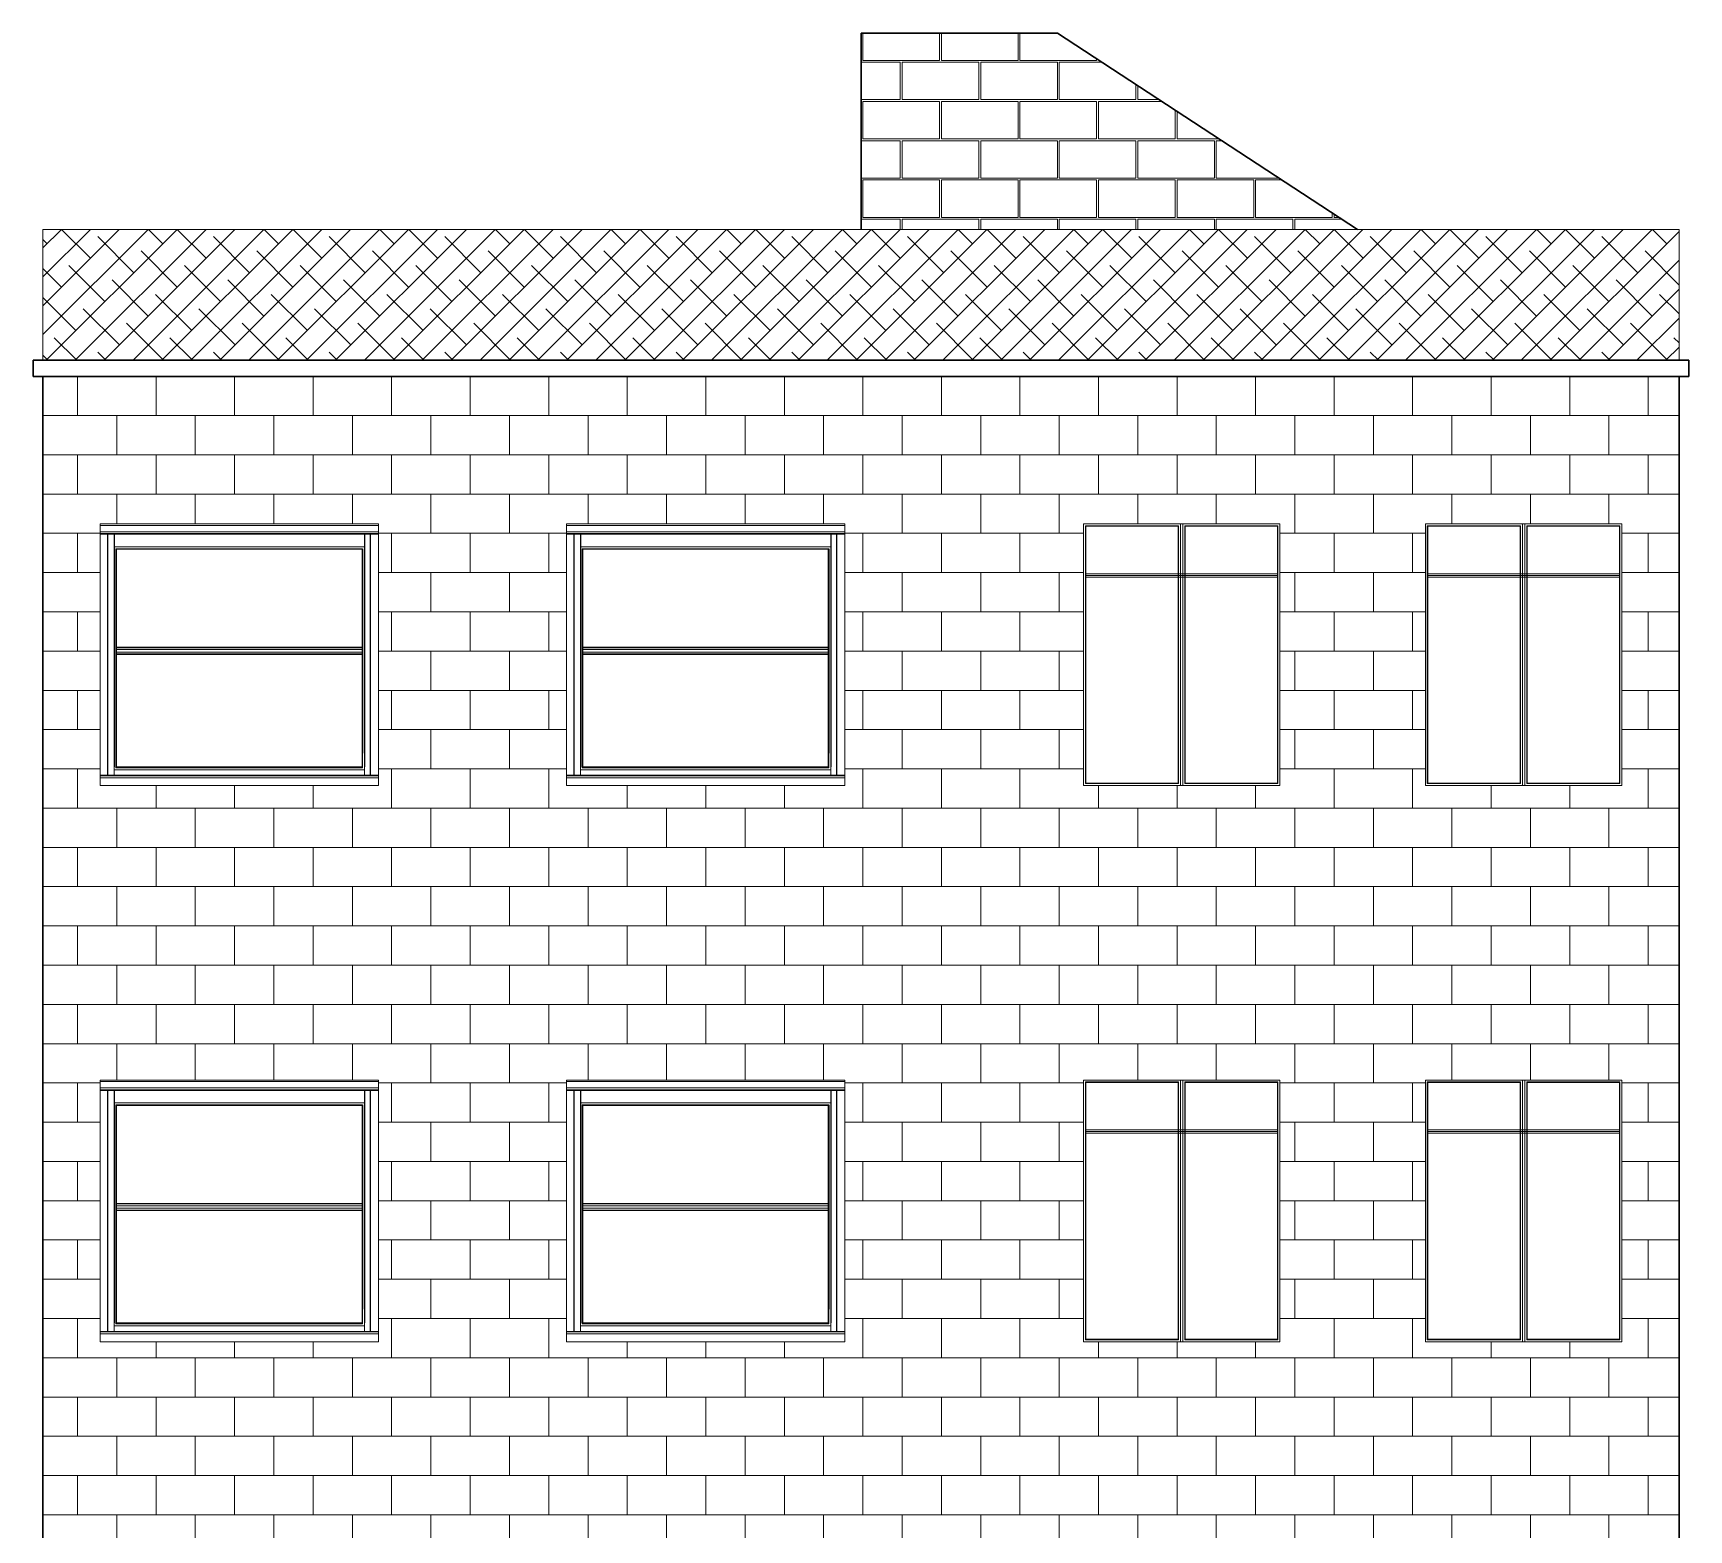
# Model space of a CAD drawing. Header units: inches. Extents: x 20.3 to 42.8, y 12.6 to 30.9.
# Drawn here: x 24.93 to 35.05, y 21.75 to 30.9 of the extents above; entities that cross this region are included whole.
import ezdxf

# ---------------------------------------------------------------- set-up
doc = ezdxf.new("R2010")
doc.units = ezdxf.units.IN
doc.header["$MEASUREMENT"] = 0
doc.layers.add('wall', color=5, linetype='Continuous')

msp = doc.modelspace()

# ---------------------------------------------------------------- hatches: boundary and pattern name
at = {"lineweight": 9}
h = msp.add_hatch(dxfattribs=at)
h.set_pattern_fill('AR-B816C', color=24, scale=0.03)
h.paths.add_polyline_path([(31.189, 30.898), (29.989, 30.898), (29.989, 29.698), (33.024, 29.698)])
at = {"lineweight": 9, "true_color": 0xafd9aa}
h = msp.add_hatch(dxfattribs=at)
h.set_pattern_fill('ANSI38', color=9)
h.paths.add_polyline_path([(34.989, 29.698), (24.989, 29.698), (24.989, 28.898), (34.989, 28.898)])
at = {"lineweight": 9}
h = msp.add_hatch(dxfattribs=at)
h.set_pattern_fill('AR-B816', color=24, scale=0.03)
h.paths.add_polyline_path([(31.349, 27.898), (32.549, 27.898), (32.549, 26.298), (33.439, 26.298), (33.439, 27.898), (34.639, 27.898), (34.639, 26.298), (34.989, 26.298), (34.989, 28.798), (24.989, 28.798), (24.989, 26.298), (25.339, 26.298), (25.339, 27.898), (27.039, 27.898), (27.039, 26.298), (28.189, 26.298), (28.189, 27.898), (29.889, 27.898), (29.889, 26.298), (31.349, 26.298)])
h.paths.add_polyline_path([(34.989, 26.298), (34.639, 26.298), (24.989, 26.298), (24.989, 22.898), (25.339, 22.898), (25.339, 24.498), (27.039, 24.498), (27.039, 22.898), (28.189, 22.898), (28.189, 24.498), (29.889, 24.498), (29.889, 22.898), (31.349, 22.898), (31.349, 24.498), (32.549, 24.498), (32.549, 22.898), (33.439, 22.898), (33.439, 24.498), (34.639, 24.498), (34.639, 22.898), (34.989, 22.898)])
h.paths.add_polyline_path([(34.989, 22.898), (24.989, 22.898), (24.989, 19.498), (25.339, 19.498), (25.339, 21.098), (27.039, 21.098), (27.039, 19.498), (28.189, 19.498), (28.189, 21.098), (29.889, 21.098), (29.889, 19.498), (31.349, 19.498), (31.349, 21.098), (32.549, 21.098), (32.549, 19.498), (33.439, 19.498), (33.439, 21.098), (34.639, 21.098), (34.639, 19.498), (34.989, 19.498)])
h.paths.add_polyline_path([(34.989, 19.498), (24.989, 19.498), (24.989, 16.098), (25.339, 16.098), (25.339, 17.698), (27.039, 17.698), (27.039, 16.098), (28.189, 16.098), (28.189, 17.698), (29.889, 17.698), (29.889, 16.098), (31.349, 16.098), (31.349, 17.698), (32.549, 17.698), (32.549, 16.098), (33.439, 16.098), (33.439, 17.698), (34.639, 17.698), (34.639, 16.098), (34.989, 16.098)])

# ---------------------------------------------------------------- linework, layer by layer
at = {"lineweight": 30}
for p, q in [((29.989, 29.698), (29.989, 30.898)), ((29.989, 30.898), (31.189, 30.898)), ((31.189, 30.898), (33.024, 29.698)), ((24.929, 28.798), (24.929, 28.898)), ((35.049, 28.898), (24.929, 28.898)), ((35.049, 28.798), (35.049, 28.898)), ((24.989, 28.798), (24.929, 28.798)), ((34.989, 28.798), (24.989, 28.798)), ((24.989, 28.798), (24.989, 12.598)), ((34.989, 28.798), (35.049, 28.798)), ((34.989, 12.598), (34.989, 28.798))]:
    msp.add_line(p, q, dxfattribs=at)
at = {"lineweight": 9}
for p, q in [((24.989, 28.898), (24.989, 29.698)), ((34.989, 29.698), (24.989, 29.698)), ((34.989, 28.898), (34.989, 29.698)), ((25.339, 27.898), (25.339, 26.298)), ((25.339, 27.898), (27.039, 27.898)), ((27.039, 27.888), (25.339, 27.888)), ((27.039, 27.85), (25.339, 27.85)), ((25.339, 27.838), (27.039, 27.838)), ((25.339, 27.835), (27.039, 27.835)), ((27.039, 27.898), (27.039, 26.298)), ((28.189, 27.898), (28.189, 26.298)), ((28.189, 27.898), (29.889, 27.898)), ((29.889, 27.888), (28.189, 27.888)), ((29.889, 27.85), (28.189, 27.85)), ((28.189, 27.838), (29.889, 27.838)), ((28.189, 27.835), (29.889, 27.835)), ((29.889, 27.898), (29.889, 26.298)), ((32.549, 27.898), (31.349, 27.898)), ((31.349, 27.898), (31.349, 26.298)), ((31.93, 27.886), (31.36, 27.886)), ((31.36, 27.886), (31.36, 26.31)), ((31.927, 27.883), (31.363, 27.883)), ((31.363, 27.883), (31.363, 26.313)), ((31.363, 27.883), (31.363, 27.583)), ((31.363, 27.883), (31.363, 27.863)), ((31.927, 27.883), (31.927, 26.313)), ((31.93, 27.886), (31.93, 26.31)), ((31.941, 27.898), (31.941, 26.298)), ((31.956, 27.898), (31.956, 26.298)), ((31.968, 27.886), (32.537, 27.886)), ((31.968, 27.886), (31.968, 26.31)), ((31.971, 27.883), (32.534, 27.883)), ((31.971, 27.883), (31.971, 26.313)), ((32.534, 27.883), (32.534, 26.313)), ((32.537, 27.886), (32.537, 26.31)), ((32.549, 26.298), (32.549, 27.898)), ((34.639, 27.898), (33.439, 27.898)), ((33.439, 27.898), (33.439, 26.298)), ((34.02, 27.886), (33.45, 27.886)), ((33.45, 27.886), (33.45, 26.31)), ((34.017, 27.883), (33.453, 27.883)), ((33.453, 27.883), (33.453, 26.313)), ((33.453, 27.883), (33.453, 27.583)), ((33.453, 27.883), (33.453, 27.863)), ((34.017, 27.883), (34.017, 26.313)), ((34.02, 27.886), (34.02, 26.31)), ((34.031, 27.898), (34.031, 26.298)), ((34.046, 27.898), (34.046, 26.298)), ((34.058, 27.886), (34.627, 27.886)), ((34.058, 27.886), (34.058, 26.31)), ((34.061, 27.883), (34.624, 27.883)), ((34.061, 27.883), (34.061, 26.313)), ((34.624, 27.883), (34.624, 26.313)), ((34.627, 27.886), (34.627, 26.31)), ((34.639, 26.298), (34.639, 27.898)), ((26.954, 27.758), (25.424, 27.758)), ((25.435, 27.746), (26.942, 27.746)), ((25.438, 27.743), (25.438, 26.5)), ((25.438, 27.743), (26.939, 27.743)), ((26.939, 27.743), (26.939, 26.5)), ((29.804, 27.758), (28.274, 27.758)), ((28.285, 27.746), (29.792, 27.746)), ((28.288, 27.743), (28.288, 26.5)), ((28.288, 27.743), (29.789, 27.743)), ((29.789, 27.743), (29.789, 26.5)), ((31.363, 27.593), (31.927, 27.593)), ((31.363, 27.583), (31.927, 27.583)), ((31.363, 27.573), (31.927, 27.573)), ((31.93, 27.593), (31.968, 27.593)), ((31.93, 27.583), (31.968, 27.583)), ((31.93, 27.573), (31.968, 27.573)), ((31.971, 27.593), (32.534, 27.593)), ((31.971, 27.583), (32.534, 27.583)), ((31.971, 27.573), (32.534, 27.573)), ((33.453, 27.593), (34.017, 27.593)), ((33.453, 27.583), (34.017, 27.583)), ((33.453, 27.573), (34.017, 27.573)), ((34.02, 27.593), (34.058, 27.593)), ((34.02, 27.583), (34.058, 27.583)), ((34.02, 27.573), (34.058, 27.573)), ((34.061, 27.593), (34.624, 27.593)), ((34.061, 27.583), (34.624, 27.583)), ((34.061, 27.573), (34.624, 27.573)), ((26.939, 27.144), (25.438, 27.144)), ((26.939, 27.141), (25.438, 27.141)), ((26.939, 27.129), (25.438, 27.129)), ((29.789, 27.144), (28.288, 27.144)), ((29.789, 27.141), (28.288, 27.141)), ((29.789, 27.129), (28.288, 27.129)), ((26.939, 27.114), (25.438, 27.114)), ((26.939, 27.103), (25.438, 27.103)), ((26.939, 27.1), (25.438, 27.1)), ((29.789, 27.114), (28.288, 27.114)), ((29.789, 27.103), (28.288, 27.103)), ((29.789, 27.1), (28.288, 27.1)), ((25.435, 26.497), (25.435, 26.407)), ((25.438, 26.5), (25.438, 26.413)), ((26.939, 26.5), (26.939, 26.413)), ((26.942, 26.497), (26.942, 26.407)), ((28.285, 26.497), (28.285, 26.407)), ((28.288, 26.5), (28.288, 26.413)), ((29.789, 26.5), (29.789, 26.413)), ((29.792, 26.497), (29.792, 26.407)), ((27.039, 26.361), (25.339, 26.361)), ((27.039, 26.358), (25.339, 26.358)), ((27.039, 26.346), (25.339, 26.346)), ((25.424, 26.413), (25.424, 26.361)), ((26.954, 26.395), (25.424, 26.395)), ((26.942, 26.407), (25.435, 26.407)), ((26.939, 26.413), (25.438, 26.413)), ((26.954, 26.413), (26.954, 26.361)), ((29.889, 26.361), (28.189, 26.361)), ((29.889, 26.358), (28.189, 26.358)), ((29.889, 26.346), (28.189, 26.346)), ((28.274, 26.413), (28.274, 26.361)), ((29.804, 26.395), (28.274, 26.395)), ((29.792, 26.407), (28.285, 26.407)), ((29.789, 26.413), (28.288, 26.413)), ((29.804, 26.413), (29.804, 26.361)), ((31.927, 26.313), (31.363, 26.313)), ((31.971, 26.313), (32.534, 26.313)), ((34.017, 26.313), (33.453, 26.313)), ((34.061, 26.313), (34.624, 26.313)), ((25.339, 26.298), (27.039, 26.298)), ((28.189, 26.298), (29.889, 26.298)), ((32.549, 26.298), (31.349, 26.298)), ((31.927, 26.31), (31.36, 26.31)), ((31.927, 26.31), (31.93, 26.31)), ((31.971, 26.31), (31.968, 26.31)), ((31.971, 26.31), (32.537, 26.31)), ((34.639, 26.298), (33.439, 26.298)), ((34.017, 26.31), (33.45, 26.31)), ((34.017, 26.31), (34.02, 26.31)), ((34.061, 26.31), (34.058, 26.31)), ((34.061, 26.31), (34.627, 26.31)), ((25.339, 24.498), (25.339, 22.898)), ((25.339, 24.498), (27.039, 24.498)), ((27.039, 24.498), (27.039, 22.898)), ((28.189, 24.498), (28.189, 22.898)), ((28.189, 24.498), (29.889, 24.498)), ((29.889, 24.498), (29.889, 22.898)), ((32.549, 24.498), (31.349, 24.498)), ((31.349, 24.498), (31.349, 22.898)), ((31.941, 24.498), (31.941, 22.898)), ((31.956, 24.498), (31.956, 22.898)), ((32.549, 22.898), (32.549, 24.498)), ((34.639, 24.498), (33.439, 24.498)), ((33.439, 24.498), (33.439, 22.898)), ((34.031, 24.498), (34.031, 22.898)), ((34.046, 24.498), (34.046, 22.898)), ((34.639, 22.898), (34.639, 24.498)), ((27.039, 24.488), (25.339, 24.488)), ((27.039, 24.45), (25.339, 24.45)), ((25.339, 24.438), (27.039, 24.438)), ((25.339, 24.435), (27.039, 24.435)), ((29.889, 24.488), (28.189, 24.488)), ((29.889, 24.45), (28.189, 24.45)), ((28.189, 24.438), (29.889, 24.438)), ((28.189, 24.435), (29.889, 24.435)), ((31.93, 24.486), (31.36, 24.486)), ((31.36, 24.486), (31.36, 22.91)), ((31.927, 24.483), (31.363, 24.483)), ((31.363, 24.483), (31.363, 22.913)), ((31.363, 24.483), (31.363, 24.183)), ((31.363, 24.483), (31.363, 24.463)), ((31.927, 24.483), (31.927, 22.913)), ((31.93, 24.486), (31.93, 22.91)), ((31.968, 24.486), (32.537, 24.486)), ((31.968, 24.486), (31.968, 22.91)), ((31.971, 24.483), (32.534, 24.483)), ((31.971, 24.483), (31.971, 22.913)), ((32.534, 24.483), (32.534, 22.913)), ((32.537, 24.486), (32.537, 22.91)), ((34.02, 24.486), (33.45, 24.486)), ((33.45, 24.486), (33.45, 22.91)), ((34.017, 24.483), (33.453, 24.483)), ((33.453, 24.483), (33.453, 22.913)), ((33.453, 24.483), (33.453, 24.183)), ((33.453, 24.483), (33.453, 24.463)), ((34.017, 24.483), (34.017, 22.913)), ((34.02, 24.486), (34.02, 22.91)), ((34.058, 24.486), (34.627, 24.486)), ((34.058, 24.486), (34.058, 22.91)), ((34.061, 24.483), (34.624, 24.483)), ((34.061, 24.483), (34.061, 22.913)), ((34.624, 24.483), (34.624, 22.913)), ((34.627, 24.486), (34.627, 22.91)), ((26.954, 24.358), (25.424, 24.358)), ((25.435, 24.346), (26.942, 24.346)), ((25.438, 24.343), (25.438, 23.1)), ((25.438, 24.343), (26.939, 24.343)), ((26.939, 24.343), (26.939, 23.1)), ((29.804, 24.358), (28.274, 24.358)), ((28.285, 24.346), (29.792, 24.346)), ((28.288, 24.343), (28.288, 23.1)), ((28.288, 24.343), (29.789, 24.343)), ((29.789, 24.343), (29.789, 23.1)), ((31.363, 24.193), (31.927, 24.193)), ((31.93, 24.193), (31.968, 24.193)), ((31.971, 24.193), (32.534, 24.193)), ((33.453, 24.193), (34.017, 24.193)), ((34.02, 24.193), (34.058, 24.193)), ((34.061, 24.193), (34.624, 24.193)), ((31.363, 24.183), (31.927, 24.183)), ((31.363, 24.173), (31.927, 24.173)), ((31.93, 24.183), (31.968, 24.183)), ((31.93, 24.173), (31.968, 24.173)), ((31.971, 24.183), (32.534, 24.183)), ((31.971, 24.173), (32.534, 24.173)), ((33.453, 24.183), (34.017, 24.183)), ((33.453, 24.173), (34.017, 24.173)), ((34.02, 24.183), (34.058, 24.183)), ((34.02, 24.173), (34.058, 24.173)), ((34.061, 24.183), (34.624, 24.183)), ((34.061, 24.173), (34.624, 24.173)), ((26.939, 23.744), (25.438, 23.744)), ((26.939, 23.741), (25.438, 23.741)), ((26.939, 23.729), (25.438, 23.729)), ((26.939, 23.714), (25.438, 23.714)), ((26.939, 23.703), (25.438, 23.703)), ((26.939, 23.7), (25.438, 23.7)), ((29.789, 23.744), (28.288, 23.744)), ((29.789, 23.741), (28.288, 23.741)), ((29.789, 23.729), (28.288, 23.729)), ((29.789, 23.714), (28.288, 23.714)), ((29.789, 23.703), (28.288, 23.703)), ((29.789, 23.7), (28.288, 23.7)), ((25.435, 23.097), (25.435, 23.007)), ((25.438, 23.1), (25.438, 23.013)), ((26.939, 23.1), (26.939, 23.013)), ((26.942, 23.097), (26.942, 23.007)), ((28.285, 23.097), (28.285, 23.007)), ((28.288, 23.1), (28.288, 23.013)), ((29.789, 23.1), (29.789, 23.013)), ((29.792, 23.097), (29.792, 23.007)), ((25.424, 23.013), (25.424, 22.961)), ((26.954, 22.995), (25.424, 22.995)), ((26.942, 23.007), (25.435, 23.007)), ((26.939, 23.013), (25.438, 23.013)), ((26.954, 23.013), (26.954, 22.961)), ((28.274, 23.013), (28.274, 22.961)), ((29.804, 22.995), (28.274, 22.995)), ((29.792, 23.007), (28.285, 23.007)), ((29.789, 23.013), (28.288, 23.013)), ((29.804, 23.013), (29.804, 22.961)), ((27.039, 22.961), (25.339, 22.961)), ((27.039, 22.958), (25.339, 22.958)), ((27.039, 22.946), (25.339, 22.946)), ((25.339, 22.898), (27.039, 22.898)), ((29.889, 22.961), (28.189, 22.961)), ((29.889, 22.958), (28.189, 22.958)), ((29.889, 22.946), (28.189, 22.946)), ((28.189, 22.898), (29.889, 22.898)), ((32.549, 22.898), (31.349, 22.898)), ((31.927, 22.91), (31.36, 22.91)), ((31.927, 22.913), (31.363, 22.913)), ((31.927, 22.91), (31.93, 22.91)), ((31.971, 22.91), (31.968, 22.91)), ((31.971, 22.913), (32.534, 22.913)), ((31.971, 22.91), (32.537, 22.91)), ((34.639, 22.898), (33.439, 22.898)), ((34.017, 22.91), (33.45, 22.91)), ((34.017, 22.913), (33.453, 22.913)), ((34.017, 22.91), (34.02, 22.91)), ((34.061, 22.91), (34.058, 22.91)), ((34.061, 22.913), (34.624, 22.913)), ((34.061, 22.91), (34.627, 22.91))]:
    msp.add_line(p, q, dxfattribs=at)
for p, q in [((25.424, 27.835), (25.424, 26.413)), ((26.954, 27.835), (26.954, 26.413)), ((28.274, 27.835), (28.274, 26.413)), ((29.804, 27.835), (29.804, 26.413)), ((25.435, 27.746), (25.435, 26.497)), ((26.942, 27.746), (26.942, 26.497)), ((28.285, 27.746), (28.285, 26.497)), ((29.792, 27.746), (29.792, 26.497)), ((25.424, 24.435), (25.424, 23.013)), ((26.954, 24.435), (26.954, 23.013)), ((28.274, 24.435), (28.274, 23.013)), ((29.804, 24.435), (29.804, 23.013)), ((25.435, 24.346), (25.435, 23.097)), ((26.942, 24.346), (26.942, 23.097)), ((28.285, 24.346), (28.285, 23.097)), ((29.792, 24.346), (29.792, 23.097))]:
    msp.add_line(p, q)
at = {"layer": 'wall', "color": 0}
for p, q in [((25.386, 26.361), (25.386, 27.835)), ((26.991, 26.361), (26.991, 27.835)), ((28.236, 26.361), (28.236, 27.835)), ((29.841, 26.361), (29.841, 27.835)), ((25.386, 22.961), (25.386, 24.435)), ((26.991, 22.961), (26.991, 24.435)), ((28.236, 22.961), (28.236, 24.435)), ((29.841, 22.961), (29.841, 24.435))]:
    msp.add_line(p, q, dxfattribs=at)

doc.saveas('drawing.dxf')
